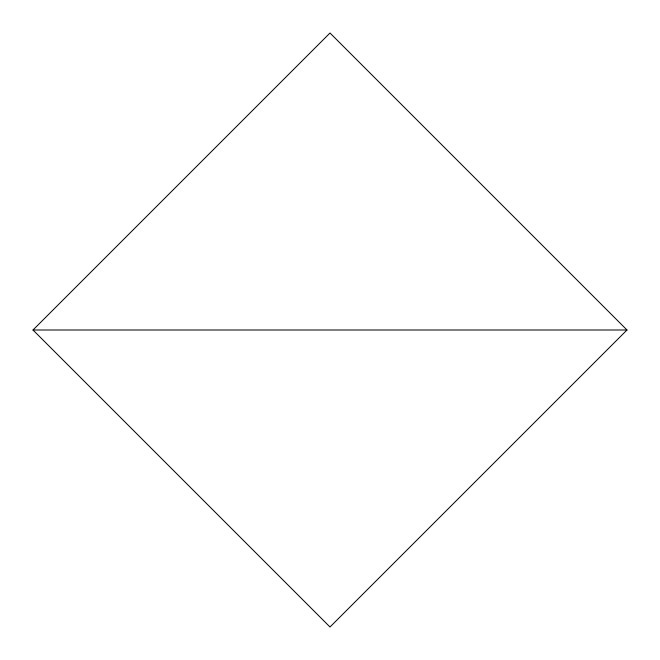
<?xml version="1.0" encoding="UTF-8"?>
<svg xmlns="http://www.w3.org/2000/svg" width="660" height="660" viewBox="0 0 660 660"><rect width="100%" height="100%" fill="white"/><g stroke="black" fill="none" stroke-linecap="round" stroke-linejoin="round"><path stroke-width="0.99" d="M33 330L330 33L627 330L330 627L33 330L627 330"/></g></svg>
